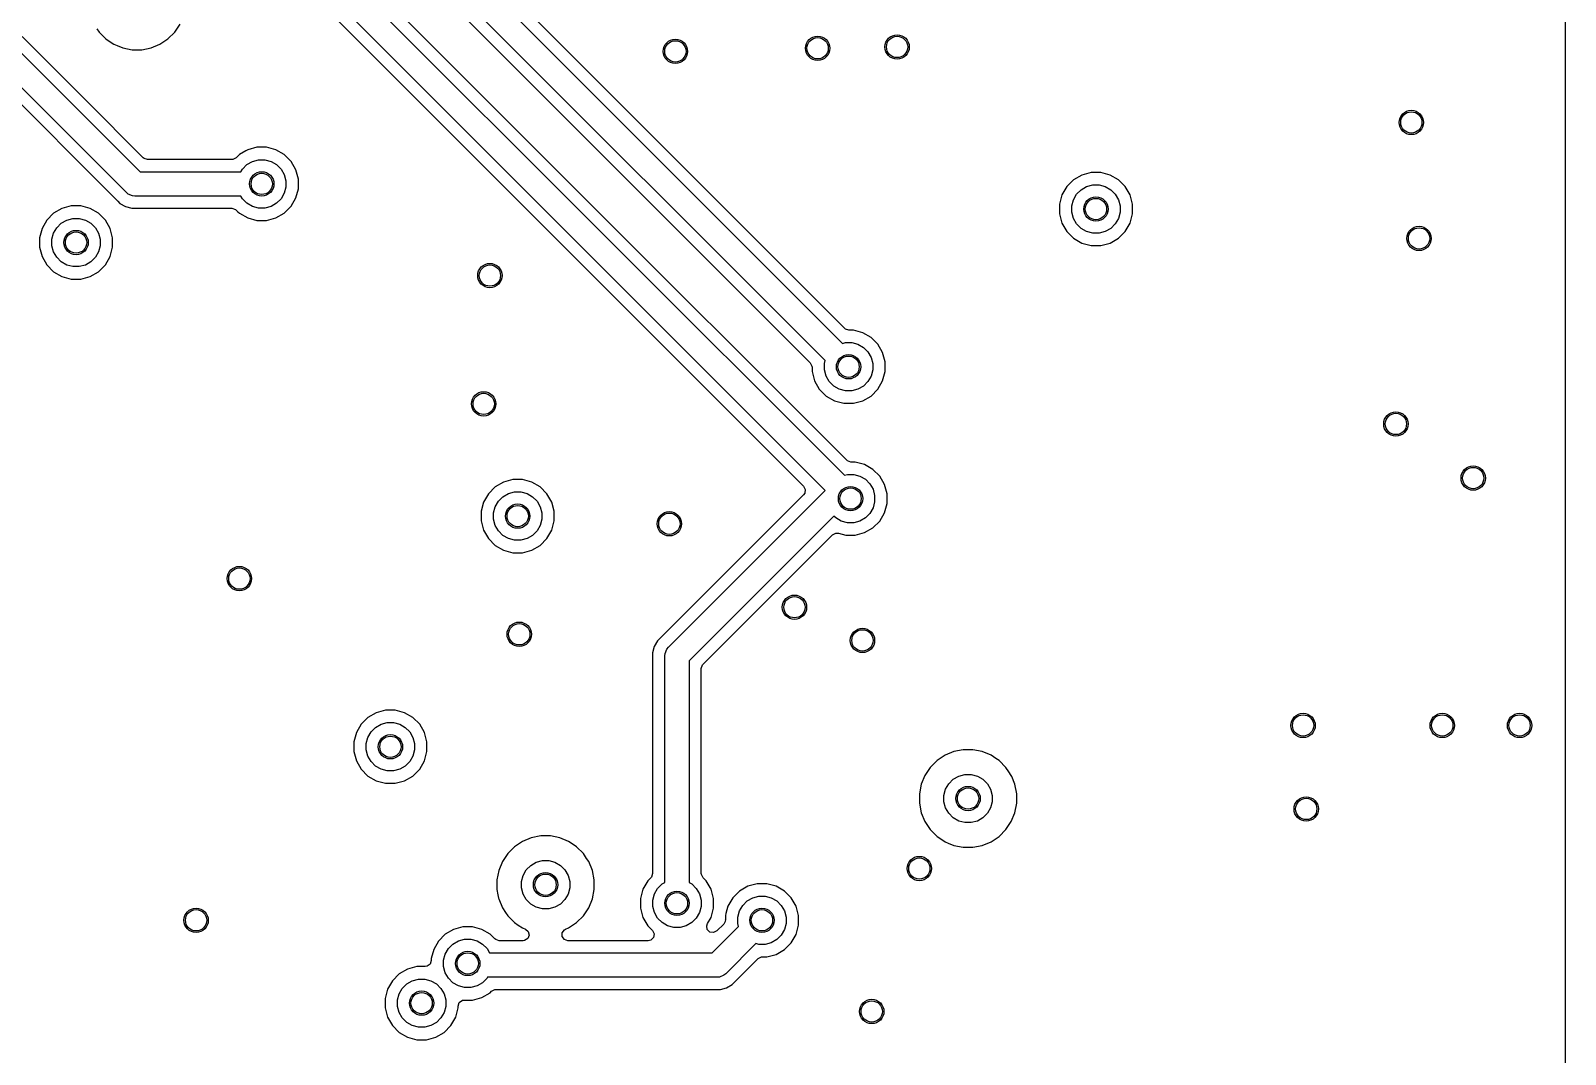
# Model space of a CAD drawing. Extents: x 3.9 to 7.48, y -4.89 to -2.91.
# Drawn here: x 6.486 to 7.478, y -4.25 to -3.588 of the extents above; entities that cross this region are included whole.
import ezdxf

# ---------------------------------------------------------------- set-up
doc = ezdxf.new("R2010")
doc.units = 0
doc.header["$MEASUREMENT"] = 0
doc.layers.add('BLACK', color=7, linetype='CONTINUOUS')

msp = doc.modelspace()

# ---------------------------------------------------------------- linework, layer by layer
at = {"layer": 'BLACK', "linetype": 'CONTINUOUS'}
for p, q in [((7.47826, -2.91183), (7.47826, -4.88321)), ((6.70146, -3.48116), (7.01071, -3.79042)), ((6.82021, -3.58875), (6.70557, -3.47411)), ((6.6905, -3.50364), (6.98989, -3.80303)), ((6.99957, -3.80155), (6.69263, -3.4946)), ((6.83573, -3.68827), (6.65661, -3.50915)), ((6.65224, -3.51595), (7.01197, -3.87568)), ((6.99954, -3.88552), (6.64341, -3.52939)), ((6.64129, -3.53843), (6.98562, -3.88276)), ((6.52093, -3.63275), (6.48008, -3.5919)), ((6.52852, -3.58705), (6.5299, -3.5891)), ((6.5299, -3.5891), (6.53429, -3.59349)), ((6.57447, -3.59349), (6.57886, -3.5891)), ((6.57886, -3.5891), (6.5823, -3.58394)), ((6.93186, -3.7004), (6.82021, -3.58875)), ((6.47597, -3.59895), (6.55638, -3.67936)), ((6.53429, -3.59349), (6.53702, -3.59532)), ((6.53702, -3.59532), (6.53945, -3.59694)), ((6.53945, -3.59694), (6.53945, -3.59694)), ((6.53945, -3.59694), (6.54157, -3.59782)), ((6.54157, -3.59782), (6.54518, -3.59932)), ((6.54518, -3.59932), (6.55127, -3.60053)), ((6.55127, -3.60053), (6.55127, -3.60053)), ((6.55127, -3.60053), (6.55748, -3.60053)), ((6.55748, -3.60053), (6.56357, -3.59932)), ((6.55748, -3.60053), (6.55748, -3.60053)), ((6.56357, -3.59932), (6.5693, -3.59694)), ((6.5693, -3.59694), (6.57447, -3.59349)), ((6.54755, -3.6928), (6.46714, -3.61239)), ((6.46501, -3.62143), (6.5405, -3.69692)), ((6.55851, -3.67032), (6.52093, -3.63275)), ((6.55897, -3.67072), (6.55851, -3.67032)), ((6.56126, -3.67147), (6.55897, -3.67072)), ((6.61587, -3.67147), (6.56126, -3.67147)), ((6.61648, -3.67142), (6.61587, -3.67147)), ((6.61862, -3.67032), (6.61648, -3.67142)), ((6.62063, -3.66832), (6.61862, -3.67032)), ((6.62482, -3.6659), (6.62063, -3.66832)), ((6.62602, -3.6652), (6.62482, -3.6659)), ((6.63204, -3.66359), (6.62602, -3.6652)), ((6.62912, -3.67268), (6.63309, -3.67162)), ((6.63826, -3.66359), (6.63204, -3.66359)), ((6.63309, -3.67162), (6.63721, -3.67162)), ((6.63721, -3.67162), (6.64118, -3.67268)), ((6.64428, -3.6652), (6.63826, -3.66359)), ((6.64967, -3.66832), (6.64428, -3.6652)), ((6.65407, -3.67272), (6.64967, -3.66832)), ((6.55638, -3.67936), (6.62167, -3.67936)), ((6.62167, -3.67936), (6.62266, -3.67765)), ((6.62266, -3.67765), (6.62556, -3.67474)), ((6.62556, -3.67474), (6.62912, -3.67268)), ((6.64118, -3.67268), (6.64474, -3.67474)), ((6.64474, -3.67474), (6.64764, -3.67765)), ((6.64764, -3.67765), (6.6497, -3.68121)), ((6.6497, -3.68121), (6.65076, -3.68518)), ((6.65718, -3.67811), (6.65407, -3.67272)), ((6.65879, -3.68412), (6.65718, -3.67811)), ((7.16555, -3.68149), (7.16016, -3.6846)), ((7.17156, -3.67988), (7.16555, -3.68149)), ((7.17779, -3.67988), (7.17156, -3.67988)), ((7.1838, -3.68149), (7.17779, -3.67988)), ((7.18919, -3.6846), (7.1838, -3.68149)), ((6.65076, -3.68929), (6.6497, -3.69326)), ((6.65076, -3.68518), (6.65076, -3.68929)), ((6.65718, -3.69636), (6.65879, -3.69035)), ((6.65879, -3.69035), (6.65879, -3.68412)), ((7.01345, -3.866), (6.83573, -3.68827)), ((7.15576, -3.689), (7.15264, -3.69439)), ((7.16016, -3.6846), (7.15576, -3.689)), ((7.16218, -3.69393), (7.16509, -3.69102)), ((7.16509, -3.69102), (7.16865, -3.68897)), ((7.16865, -3.68897), (7.17262, -3.6879)), ((7.17262, -3.6879), (7.17673, -3.6879)), ((7.17673, -3.6879), (7.1807, -3.68897)), ((7.1807, -3.68897), (7.18426, -3.69102)), ((7.18426, -3.69102), (7.18717, -3.69393)), ((7.19359, -3.689), (7.18919, -3.6846)), ((7.19671, -3.69439), (7.19359, -3.689)), ((6.51193, -3.70151), (6.50592, -3.70312)), ((6.51816, -3.70151), (6.51193, -3.70151)), ((6.52417, -3.70312), (6.51816, -3.70151)), ((6.5405, -3.69692), (6.5405, -3.69692)), ((6.5405, -3.69692), (6.54211, -3.69852)), ((6.54211, -3.69852), (6.54343, -3.69985)), ((6.54343, -3.69985), (6.54703, -3.70193)), ((6.54703, -3.70193), (6.55104, -3.703)), ((6.54874, -3.69378), (6.54755, -3.6928)), ((6.55158, -3.69496), (6.54874, -3.69378)), ((6.55312, -3.69511), (6.55158, -3.69496)), ((6.62167, -3.69511), (6.55312, -3.69511)), ((6.62266, -3.69682), (6.62167, -3.69511)), ((6.62556, -3.69973), (6.62266, -3.69682)), ((6.62912, -3.70178), (6.62556, -3.69973)), ((6.63309, -3.70285), (6.62912, -3.70178)), ((6.64118, -3.70178), (6.63721, -3.70285)), ((6.64474, -3.69973), (6.64118, -3.70178)), ((6.64764, -3.69682), (6.64474, -3.69973)), ((6.6497, -3.69326), (6.64764, -3.69682)), ((6.64967, -3.70615), (6.65407, -3.70175)), ((6.65407, -3.70175), (6.65718, -3.69636)), ((6.93436, -3.7029), (6.93186, -3.7004)), ((7.15264, -3.69439), (7.15103, -3.7004)), ((7.15103, -3.7004), (7.15103, -3.70663)), ((7.15906, -3.70146), (7.16013, -3.69749)), ((7.15906, -3.70557), (7.15906, -3.70146)), ((7.16013, -3.69749), (7.16218, -3.69393)), ((7.18717, -3.69393), (7.18922, -3.69749)), ((7.18922, -3.69749), (7.19029, -3.70146)), ((7.19029, -3.70146), (7.19029, -3.70557)), ((7.19832, -3.7004), (7.19671, -3.69439)), ((7.19832, -3.70663), (7.19832, -3.7004)), ((6.49612, -3.71063), (6.49301, -3.71602)), ((6.50053, -3.70623), (6.49612, -3.71063)), ((6.50592, -3.70312), (6.50053, -3.70623)), ((6.50546, -3.71265), (6.50902, -3.7106)), ((6.50902, -3.7106), (6.51299, -3.70954)), ((6.51299, -3.70954), (6.5171, -3.70954)), ((6.5171, -3.70954), (6.52107, -3.7106)), ((6.52107, -3.7106), (6.52463, -3.71265)), ((6.52956, -3.70623), (6.52417, -3.70312)), ((6.53396, -3.71063), (6.52956, -3.70623)), ((6.53707, -3.71602), (6.53396, -3.71063)), ((6.55104, -3.703), (6.55519, -3.703)), ((6.55519, -3.703), (6.61587, -3.703)), ((6.61587, -3.703), (6.61816, -3.70375)), ((6.61816, -3.70375), (6.61862, -3.70414)), ((6.61862, -3.70414), (6.6197, -3.70522)), ((6.6197, -3.70522), (6.62063, -3.70615)), ((6.62063, -3.70615), (6.62602, -3.70926)), ((6.62602, -3.70926), (6.63204, -3.71088)), ((6.63204, -3.71088), (6.63204, -3.71088)), ((6.63204, -3.71088), (6.63826, -3.71088)), ((6.63721, -3.70285), (6.63309, -3.70285)), ((6.63826, -3.71088), (6.64428, -3.70926)), ((6.63826, -3.71088), (6.63826, -3.71088)), ((6.64428, -3.70926), (6.64967, -3.70615)), ((7.01219, -3.78073), (6.93436, -3.7029)), ((7.15103, -3.70663), (7.15264, -3.71264)), ((7.16013, -3.70954), (7.15906, -3.70557)), ((7.16218, -3.7131), (7.16013, -3.70954)), ((7.18922, -3.70954), (7.18717, -3.7131)), ((7.19029, -3.70557), (7.18922, -3.70954)), ((7.19671, -3.71264), (7.19832, -3.70663)), ((6.49301, -3.71602), (6.4914, -3.72204)), ((6.4914, -3.72204), (6.4914, -3.72826)), ((6.49943, -3.72309), (6.50049, -3.71912)), ((6.50049, -3.71912), (6.50255, -3.71556)), ((6.50255, -3.71556), (6.50546, -3.71265)), ((6.52463, -3.71265), (6.52754, -3.71556)), ((6.52754, -3.71556), (6.52959, -3.71912)), ((6.52959, -3.71912), (6.53066, -3.72309)), ((6.53868, -3.72204), (6.53707, -3.71602)), ((6.53868, -3.72826), (6.53868, -3.72204)), ((7.15264, -3.71264), (7.15576, -3.71803)), ((7.15576, -3.71803), (7.16016, -3.72243)), ((7.16509, -3.71601), (7.16218, -3.7131)), ((7.16865, -3.71807), (7.16509, -3.71601)), ((7.17262, -3.71913), (7.16865, -3.71807)), ((7.17673, -3.71913), (7.17262, -3.71913)), ((7.1807, -3.71807), (7.17673, -3.71913)), ((7.18426, -3.71601), (7.1807, -3.71807)), ((7.18717, -3.7131), (7.18426, -3.71601)), ((7.18919, -3.72243), (7.19359, -3.71803)), ((7.19359, -3.71803), (7.19671, -3.71264)), ((6.4914, -3.72826), (6.49301, -3.73427)), ((6.49943, -3.7272), (6.49943, -3.72309)), ((6.50049, -3.73118), (6.49943, -3.7272)), ((6.50255, -3.73474), (6.50049, -3.73118)), ((6.52959, -3.73118), (6.52754, -3.73474)), ((6.53066, -3.7272), (6.52959, -3.73118)), ((6.53066, -3.72309), (6.53066, -3.7272)), ((6.53707, -3.73427), (6.53868, -3.72826)), ((7.16016, -3.72243), (7.16555, -3.72555)), ((7.16555, -3.72555), (7.17156, -3.72716)), ((7.17156, -3.72716), (7.17156, -3.72716)), ((7.17156, -3.72716), (7.17779, -3.72716)), ((7.17779, -3.72716), (7.1838, -3.72555)), ((7.17779, -3.72716), (7.17779, -3.72716)), ((7.1838, -3.72555), (7.18919, -3.72243)), ((6.49301, -3.73427), (6.49612, -3.73967)), ((6.49612, -3.73967), (6.50053, -3.74407)), ((6.50546, -3.73764), (6.50255, -3.73474)), ((6.50902, -3.7397), (6.50546, -3.73764)), ((6.51299, -3.74076), (6.50902, -3.7397)), ((6.5171, -3.74076), (6.51299, -3.74076)), ((6.52107, -3.7397), (6.5171, -3.74076)), ((6.52463, -3.73764), (6.52107, -3.7397)), ((6.52754, -3.73474), (6.52463, -3.73764)), ((6.52956, -3.74407), (6.53396, -3.73967)), ((6.53396, -3.73967), (6.53707, -3.73427)), ((6.50053, -3.74407), (6.50592, -3.74718)), ((6.50592, -3.74718), (6.51193, -3.74879)), ((6.51193, -3.74879), (6.51193, -3.74879)), ((6.51193, -3.74879), (6.51816, -3.74879)), ((6.51816, -3.74879), (6.52417, -3.74718)), ((6.51816, -3.74879), (6.51816, -3.74879)), ((6.52417, -3.74718), (6.52956, -3.74407)), ((7.01266, -3.78113), (7.01219, -3.78073)), ((7.01495, -3.78188), (7.01266, -3.78113)), ((7.01071, -3.79042), (7.01262, -3.7899)), ((7.01262, -3.7899), (7.01673, -3.7899)), ((7.01779, -3.78188), (7.01495, -3.78188)), ((7.01673, -3.7899), (7.0207, -3.79097)), ((7.0238, -3.78349), (7.01779, -3.78188)), ((7.01779, -3.78188), (7.01779, -3.78188)), ((7.0207, -3.79097), (7.02426, -3.79302)), ((7.02919, -3.7866), (7.0238, -3.78349)), ((7.03359, -3.791), (7.02919, -3.7866)), ((7.03671, -3.79639), (7.03359, -3.791)), ((6.99906, -3.80346), (6.99957, -3.80155)), ((7.02426, -3.79302), (7.02717, -3.79593)), ((7.02717, -3.79593), (7.02922, -3.79949)), ((7.02922, -3.79949), (7.03029, -3.80346)), ((7.03832, -3.8024), (7.03671, -3.79639)), ((6.98989, -3.80303), (6.99099, -3.80518)), ((6.99099, -3.80518), (6.99103, -3.80579)), ((6.99103, -3.80579), (6.99103, -3.80863)), ((6.99103, -3.80863), (6.99264, -3.81464)), ((6.99906, -3.80757), (6.99906, -3.80346)), ((7.00013, -3.81154), (6.99906, -3.80757)), ((7.03029, -3.80757), (7.02922, -3.81154)), ((7.03029, -3.80346), (7.03029, -3.80757)), ((7.03671, -3.81464), (7.03832, -3.80863)), ((7.03832, -3.80863), (7.03832, -3.8024)), ((6.99264, -3.81464), (6.99576, -3.82003)), ((6.99576, -3.82003), (7.00016, -3.82443)), ((7.00218, -3.8151), (7.00013, -3.81154)), ((7.00509, -3.81801), (7.00218, -3.8151)), ((7.00865, -3.82007), (7.00509, -3.81801)), ((7.01262, -3.82113), (7.00865, -3.82007)), ((7.01673, -3.82113), (7.01262, -3.82113)), ((7.0207, -3.82007), (7.01673, -3.82113)), ((7.02426, -3.81801), (7.0207, -3.82007)), ((7.02717, -3.8151), (7.02426, -3.81801)), ((7.02922, -3.81154), (7.02717, -3.8151)), ((7.02919, -3.82443), (7.03359, -3.82003)), ((7.03359, -3.82003), (7.03671, -3.81464)), ((7.00016, -3.82443), (7.00555, -3.82755)), ((7.00555, -3.82755), (7.01156, -3.82916)), ((7.01156, -3.82916), (7.01156, -3.82916)), ((7.01156, -3.82916), (7.01779, -3.82916)), ((7.01779, -3.82916), (7.0238, -3.82755)), ((7.01779, -3.82916), (7.01779, -3.82916)), ((7.0238, -3.82755), (7.02919, -3.82443)), ((7.01392, -3.86639), (7.01345, -3.866)), ((7.01621, -3.86714), (7.01392, -3.86639)), ((7.01905, -3.86714), (7.01621, -3.86714)), ((7.02506, -3.86875), (7.01905, -3.86714)), ((7.01905, -3.86714), (7.01905, -3.86714)), ((7.03045, -3.87186), (7.02506, -3.86875)), ((6.79155, -3.88008), (6.78616, -3.8832)), ((6.79756, -3.87847), (6.79155, -3.88008)), ((6.80379, -3.87847), (6.79756, -3.87847)), ((6.8098, -3.88008), (6.80379, -3.87847)), ((6.81519, -3.8832), (6.8098, -3.88008)), ((7.01197, -3.87568), (7.01388, -3.87517)), ((7.01388, -3.87517), (7.01799, -3.87517)), ((7.01799, -3.87517), (7.02196, -3.87623)), ((7.02196, -3.87623), (7.02552, -3.87829)), ((7.02552, -3.87829), (7.02843, -3.88119)), ((7.03486, -3.87626), (7.03045, -3.87186)), ((7.03797, -3.88165), (7.03486, -3.87626)), ((6.78176, -3.8876), (6.77864, -3.89299)), ((6.78616, -3.8832), (6.78176, -3.8876)), ((6.78818, -3.89253), (6.79109, -3.88962)), ((6.79109, -3.88962), (6.79465, -3.88757)), ((6.79465, -3.88757), (6.79862, -3.8865)), ((6.79862, -3.8865), (6.80273, -3.8865)), ((6.80273, -3.8865), (6.8067, -3.88757)), ((6.8067, -3.88757), (6.81026, -3.88962)), ((6.81026, -3.88962), (6.81317, -3.89253)), ((6.81959, -3.8876), (6.81519, -3.8832)), ((6.82271, -3.89299), (6.81959, -3.8876)), ((6.98562, -3.88827), (6.89106, -3.98284)), ((6.89811, -3.98695), (6.99954, -3.88552)), ((6.98562, -3.88276), (6.98671, -3.88491)), ((6.98634, -3.88729), (6.98562, -3.88827)), ((6.98671, -3.88491), (6.98634, -3.88729)), ((7.02843, -3.88119), (7.03049, -3.88475)), ((7.03049, -3.88475), (7.03155, -3.88872)), ((7.03155, -3.88872), (7.03155, -3.89284)), ((7.03958, -3.88767), (7.03797, -3.88165)), ((7.03958, -3.89389), (7.03958, -3.88767)), ((6.77864, -3.89299), (6.77703, -3.899)), ((6.77703, -3.899), (6.77703, -3.90523)), ((6.78506, -3.90006), (6.78613, -3.89609)), ((6.78506, -3.90417), (6.78506, -3.90006)), ((6.78613, -3.89609), (6.78818, -3.89253)), ((6.81317, -3.89253), (6.81522, -3.89609)), ((6.81522, -3.89609), (6.81629, -3.90006)), ((6.81629, -3.90006), (6.81629, -3.90417)), ((6.82432, -3.899), (6.82271, -3.89299)), ((6.82432, -3.90523), (6.82432, -3.899)), ((7.02843, -3.90037), (7.02552, -3.90327)), ((7.03049, -3.89681), (7.02843, -3.90037)), ((7.03155, -3.89284), (7.03049, -3.89681)), ((7.03486, -3.9053), (7.03797, -3.89991)), ((7.03797, -3.89991), (7.03958, -3.89389)), ((6.77703, -3.90523), (6.77864, -3.91124)), ((6.78613, -3.90814), (6.78506, -3.90417)), ((6.78818, -3.9117), (6.78613, -3.90814)), ((6.81522, -3.90814), (6.81317, -3.9117)), ((6.81629, -3.90417), (6.81522, -3.90814)), ((6.82271, -3.91124), (6.82432, -3.90523)), ((7.0052, -3.90212), (6.91155, -3.99578)), ((7.00635, -3.90327), (7.0052, -3.90212)), ((7.00991, -3.90533), (7.00635, -3.90327)), ((7.01388, -3.90639), (7.00991, -3.90533)), ((7.01799, -3.90639), (7.01388, -3.90639)), ((7.02196, -3.90533), (7.01799, -3.90639)), ((7.02552, -3.90327), (7.02196, -3.90533)), ((7.02506, -3.91281), (7.03045, -3.9097)), ((7.03045, -3.9097), (7.03486, -3.9053)), ((6.77864, -3.91124), (6.78176, -3.91663)), ((6.78176, -3.91663), (6.78616, -3.92103)), ((6.79109, -3.91461), (6.78818, -3.9117)), ((6.79465, -3.91666), (6.79109, -3.91461)), ((6.79862, -3.91773), (6.79465, -3.91666)), ((6.80273, -3.91773), (6.79862, -3.91773)), ((6.8067, -3.91666), (6.80273, -3.91773)), ((6.81026, -3.91461), (6.8067, -3.91666)), ((6.81317, -3.9117), (6.81026, -3.91461)), ((6.81519, -3.92103), (6.81959, -3.91663)), ((6.81959, -3.91663), (6.82271, -3.91124)), ((6.92058, -3.99791), (7.00433, -3.91416)), ((7.00433, -3.91416), (7.00647, -3.91307)), ((7.00647, -3.91307), (7.00809, -3.91315)), ((7.00809, -3.91315), (7.01283, -3.91442)), ((7.01283, -3.91442), (7.01283, -3.91442)), ((7.01283, -3.91442), (7.01905, -3.91442)), ((7.01905, -3.91442), (7.02506, -3.91281)), ((7.01905, -3.91442), (7.01905, -3.91442)), ((6.78616, -3.92103), (6.79155, -3.92415)), ((6.79155, -3.92415), (6.79756, -3.92576)), ((6.79756, -3.92576), (6.79756, -3.92576)), ((6.79756, -3.92576), (6.80379, -3.92576)), ((6.80379, -3.92576), (6.8098, -3.92415)), ((6.80379, -3.92576), (6.80379, -3.92576)), ((6.8098, -3.92415), (6.81519, -3.92103)), ((6.88898, -3.98643), (6.88791, -3.99044)), ((6.89106, -3.98284), (6.88898, -3.98643)), ((6.88898, -3.98643), (6.88898, -3.98643)), ((6.88898, -3.98643), (6.88898, -3.98643)), ((6.89595, -3.99098), (6.89713, -3.98814)), ((6.89713, -3.98814), (6.89811, -3.98695)), ((6.88791, -3.99044), (6.88791, -4.13324)), ((6.8958, -3.99252), (6.89595, -3.99098)), ((6.8958, -4.13903), (6.8958, -3.99252)), ((6.91155, -3.99578), (6.91155, -4.13903)), ((6.91944, -4.00066), (6.92019, -3.99837)), ((6.92019, -3.99837), (6.92058, -3.99791)), ((6.91944, -4.08166), (6.91944, -4.00066)), ((6.70923, -4.02927), (6.70384, -4.03238)), ((6.71525, -4.02765), (6.70923, -4.02927)), ((6.72147, -4.02765), (6.71525, -4.02765)), ((6.72749, -4.02927), (6.72147, -4.02765)), ((6.73288, -4.03238), (6.72749, -4.02927)), ((6.69944, -4.03678), (6.69633, -4.04217)), ((6.70384, -4.03238), (6.69944, -4.03678)), ((6.70587, -4.04171), (6.70877, -4.0388)), ((6.70877, -4.0388), (6.71233, -4.03675)), ((6.71233, -4.03675), (6.7163, -4.03568)), ((6.7163, -4.03568), (6.72042, -4.03568)), ((6.72042, -4.03568), (6.72439, -4.03675)), ((6.72439, -4.03675), (6.72795, -4.0388)), ((6.72795, -4.0388), (6.73085, -4.04171)), ((6.73728, -4.03678), (6.73288, -4.03238)), ((6.74039, -4.04217), (6.73728, -4.03678)), ((6.69633, -4.04217), (6.69472, -4.04818)), ((6.69472, -4.04818), (6.69472, -4.05441)), ((6.70275, -4.04924), (6.70381, -4.04527)), ((6.70275, -4.05335), (6.70275, -4.04924)), ((6.70381, -4.04527), (6.70587, -4.04171)), ((6.73085, -4.04171), (6.73291, -4.04527)), ((6.73291, -4.04527), (6.73397, -4.04924)), ((6.73397, -4.04924), (6.73397, -4.05335)), ((6.742, -4.04818), (6.74039, -4.04217)), ((6.742, -4.05441), (6.742, -4.04818)), ((6.69472, -4.05441), (6.69633, -4.06042)), ((6.70381, -4.05732), (6.70275, -4.05335)), ((6.70587, -4.06088), (6.70381, -4.05732)), ((6.73291, -4.05732), (6.73085, -4.06088)), ((6.73397, -4.05335), (6.73291, -4.05732)), ((6.74039, -4.06042), (6.742, -4.05441)), ((7.07705, -4.05683), (7.07189, -4.06028)), ((7.08279, -4.05446), (7.07705, -4.05683)), ((7.07705, -4.05683), (7.07705, -4.05683)), ((7.08888, -4.05325), (7.08279, -4.05446)), ((7.08279, -4.05446), (7.08279, -4.05446)), ((7.09509, -4.05325), (7.08888, -4.05325)), ((7.08888, -4.05325), (7.08888, -4.05325)), ((7.10117, -4.05446), (7.09509, -4.05325)), ((7.09509, -4.05325), (7.09509, -4.05325)), ((7.10691, -4.05683), (7.10117, -4.05446)), ((7.11002, -4.05891), (7.10691, -4.05683)), ((7.10691, -4.05683), (7.10691, -4.05683)), ((7.11207, -4.06028), (7.11002, -4.05891)), ((6.69633, -4.06042), (6.69944, -4.06581)), ((6.69944, -4.06581), (6.70384, -4.07021)), ((6.70877, -4.06379), (6.70587, -4.06088)), ((6.71233, -4.06585), (6.70877, -4.06379)), ((6.7163, -4.06691), (6.71233, -4.06585)), ((6.72042, -4.06691), (6.7163, -4.06691)), ((6.72439, -4.06585), (6.72042, -4.06691)), ((6.72795, -4.06379), (6.72439, -4.06585)), ((6.73085, -4.06088), (6.72795, -4.06379)), ((6.73288, -4.07021), (6.73728, -4.06581)), ((6.73728, -4.06581), (6.74039, -4.06042)), ((7.0675, -4.06467), (7.06405, -4.06983)), ((7.07189, -4.06028), (7.0675, -4.06467)), ((7.0675, -4.06467), (7.0675, -4.06467)), ((7.07189, -4.06028), (7.07189, -4.06028)), ((7.08596, -4.07021), (7.08993, -4.06915)), ((7.08993, -4.06915), (7.09404, -4.06915)), ((7.09404, -4.06915), (7.09801, -4.07021)), ((7.11646, -4.06467), (7.11207, -4.06028)), ((7.11841, -4.06758), (7.11646, -4.06467)), ((7.11991, -4.06983), (7.11841, -4.06758)), ((6.70384, -4.07021), (6.70923, -4.07333)), ((6.70923, -4.07333), (6.71525, -4.07494)), ((6.71525, -4.07494), (6.71525, -4.07494)), ((6.71525, -4.07494), (6.72147, -4.07494)), ((6.72147, -4.07494), (6.72749, -4.07333)), ((6.72147, -4.07494), (6.72147, -4.07494)), ((6.72749, -4.07333), (6.73288, -4.07021)), ((7.06168, -4.07557), (7.06047, -4.08166)), ((7.06405, -4.06983), (7.06168, -4.07557)), ((7.06168, -4.07557), (7.06168, -4.07557)), ((7.06405, -4.06983), (7.06405, -4.06983)), ((7.07637, -4.08271), (7.07743, -4.07873)), ((7.07743, -4.07873), (7.07949, -4.07517)), ((7.07949, -4.07517), (7.0824, -4.07227)), ((7.0824, -4.07227), (7.08596, -4.07021)), ((7.09801, -4.07021), (7.10157, -4.07227)), ((7.10157, -4.07227), (7.10448, -4.07517)), ((7.10448, -4.07517), (7.10653, -4.07873)), ((7.10653, -4.07873), (7.1076, -4.08271)), ((7.12024, -4.07063), (7.11991, -4.06983)), ((7.11991, -4.06983), (7.11991, -4.06983)), ((7.12229, -4.07557), (7.12024, -4.07063)), ((7.1235, -4.08166), (7.12229, -4.07557)), ((6.91944, -4.13324), (6.91944, -4.08166)), ((7.06047, -4.08166), (7.06047, -4.08786)), ((7.06047, -4.08786), (7.06168, -4.09395)), ((7.07637, -4.08682), (7.07637, -4.08271)), ((7.07743, -4.09079), (7.07637, -4.08682)), ((7.1076, -4.08682), (7.10653, -4.09079)), ((7.1076, -4.08271), (7.1076, -4.08682)), ((7.12229, -4.09395), (7.1235, -4.08786)), ((7.1235, -4.08786), (7.1235, -4.08166)), ((7.06168, -4.09395), (7.06168, -4.09395)), ((7.06168, -4.09395), (7.06405, -4.09969)), ((7.07949, -4.09435), (7.07743, -4.09079)), ((7.0824, -4.09725), (7.07949, -4.09435)), ((7.08596, -4.09931), (7.0824, -4.09725)), ((7.08993, -4.10037), (7.08596, -4.09931)), ((7.09801, -4.09931), (7.09404, -4.10037)), ((7.10157, -4.09725), (7.09801, -4.09931)), ((7.10448, -4.09435), (7.10157, -4.09725)), ((7.10653, -4.09079), (7.10448, -4.09435)), ((7.11991, -4.09969), (7.12229, -4.09395)), ((6.81557, -4.109), (6.80948, -4.11021)), ((6.82178, -4.109), (6.81557, -4.109)), ((6.81557, -4.109), (6.81557, -4.109)), ((6.82787, -4.11021), (6.82178, -4.109)), ((6.82178, -4.109), (6.82178, -4.109)), ((7.06405, -4.09969), (7.06405, -4.09969)), ((7.06405, -4.09969), (7.06613, -4.10279)), ((7.06613, -4.10279), (7.0675, -4.10485)), ((7.0675, -4.10485), (7.07189, -4.10924)), ((7.07189, -4.10924), (7.07434, -4.11088)), ((7.09404, -4.10037), (7.08993, -4.10037)), ((7.10691, -4.11269), (7.11207, -4.10924)), ((7.11207, -4.10924), (7.11646, -4.10485)), ((7.11646, -4.10485), (7.11991, -4.09969)), ((6.79858, -4.11604), (6.7942, -4.12043)), ((6.80375, -4.11259), (6.79858, -4.11604)), ((6.79858, -4.11604), (6.79858, -4.11604)), ((6.80948, -4.11021), (6.80375, -4.11259)), ((6.80375, -4.11259), (6.80375, -4.11259)), ((6.80948, -4.11021), (6.80948, -4.11021)), ((6.8336, -4.11259), (6.82787, -4.11021)), ((6.83662, -4.11461), (6.8336, -4.11259)), ((6.8336, -4.11259), (6.8336, -4.11259)), ((6.83876, -4.11604), (6.83662, -4.11461)), ((6.84315, -4.12043), (6.83876, -4.11604)), ((7.07434, -4.11088), (7.07705, -4.11269)), ((7.07705, -4.11269), (7.07705, -4.11269)), ((7.07705, -4.11269), (7.07917, -4.11357)), ((7.07917, -4.11357), (7.08279, -4.11507)), ((7.08279, -4.11507), (7.08888, -4.11628)), ((7.08888, -4.11628), (7.08888, -4.11628)), ((7.08888, -4.11628), (7.09509, -4.11628)), ((7.09509, -4.11628), (7.10117, -4.11507)), ((7.09509, -4.11628), (7.09509, -4.11628)), ((7.10117, -4.11507), (7.10691, -4.11269)), ((6.79075, -4.12559), (6.78837, -4.13132)), ((6.79419, -4.12043), (6.79075, -4.12559)), ((6.79075, -4.12559), (6.79075, -4.12559)), ((6.7942, -4.12043), (6.79419, -4.12043)), ((6.80618, -4.13093), (6.80909, -4.12802)), ((6.80909, -4.12802), (6.81265, -4.12597)), ((6.81265, -4.12597), (6.81662, -4.1249)), ((6.81662, -4.1249), (6.82073, -4.1249)), ((6.82073, -4.1249), (6.8247, -4.12597)), ((6.8247, -4.12597), (6.82826, -4.12802)), ((6.82826, -4.12802), (6.83117, -4.13093)), ((6.84521, -4.1235), (6.84315, -4.12043)), ((6.8466, -4.12559), (6.84521, -4.1235)), ((6.84898, -4.13132), (6.8466, -4.12559)), ((6.8466, -4.12559), (6.8466, -4.12559)), ((6.8466, -4.12559), (6.8466, -4.12559)), ((6.78837, -4.13132), (6.78716, -4.13741)), ((6.78716, -4.13741), (6.78716, -4.14362)), ((6.78837, -4.13132), (6.78837, -4.13132)), ((6.80306, -4.13846), (6.80413, -4.13449)), ((6.80306, -4.14257), (6.80306, -4.13846)), ((6.80413, -4.13449), (6.80618, -4.13093)), ((6.83117, -4.13093), (6.83322, -4.13449)), ((6.83322, -4.13449), (6.83429, -4.13846)), ((6.83429, -4.13846), (6.83429, -4.14257)), ((6.85019, -4.13741), (6.84898, -4.13132)), ((6.85019, -4.14362), (6.85019, -4.13741)), ((6.88476, -4.138), (6.88164, -4.14339)), ((6.88677, -4.13599), (6.88476, -4.138)), ((6.88476, -4.138), (6.88476, -4.138)), ((6.88476, -4.138), (6.88476, -4.138)), ((6.88716, -4.13553), (6.88677, -4.13599)), ((6.88791, -4.13324), (6.88716, -4.13553)), ((6.89409, -4.14002), (6.8958, -4.13903)), ((6.91155, -4.13903), (6.91326, -4.14002)), ((6.91949, -4.13385), (6.91944, -4.13324)), ((6.92058, -4.13599), (6.91949, -4.13385)), ((6.92201, -4.13741), (6.92058, -4.13599)), ((6.92259, -4.138), (6.92201, -4.13741)), ((6.92571, -4.14339), (6.92259, -4.138)), ((6.78716, -4.14362), (6.78786, -4.14713)), ((6.78786, -4.14713), (6.78827, -4.14921)), ((6.80413, -4.14654), (6.80306, -4.14257)), ((6.80618, -4.1501), (6.80413, -4.14654)), ((6.83322, -4.14654), (6.83117, -4.1501)), ((6.83429, -4.14257), (6.83322, -4.14654)), ((6.84898, -4.14971), (6.85019, -4.14362)), ((6.88164, -4.14339), (6.88003, -4.1494)), ((6.88806, -4.15046), (6.88913, -4.14649)), ((6.88913, -4.14649), (6.89118, -4.14293)), ((6.89118, -4.14293), (6.89409, -4.14002)), ((6.91326, -4.14002), (6.91617, -4.14293)), ((6.91617, -4.14293), (6.91822, -4.14649)), ((6.91822, -4.14649), (6.91929, -4.15046)), ((6.92732, -4.1494), (6.92571, -4.14339)), ((6.93976, -4.149), (6.93664, -4.15439)), ((6.94416, -4.1446), (6.93976, -4.149)), ((6.94955, -4.14149), (6.94416, -4.1446)), ((6.94909, -4.15102), (6.95265, -4.14897)), ((6.95556, -4.13988), (6.94955, -4.14149)), ((6.95265, -4.14897), (6.95662, -4.1479)), ((6.96179, -4.13988), (6.95556, -4.13988)), ((6.95662, -4.1479), (6.96073, -4.1479)), ((6.96073, -4.1479), (6.9647, -4.14897)), ((6.9678, -4.14149), (6.96179, -4.13988)), ((6.9647, -4.14897), (6.96826, -4.15102)), ((6.97319, -4.1446), (6.9678, -4.14149)), ((6.97759, -4.149), (6.97319, -4.1446)), ((6.98071, -4.15439), (6.97759, -4.149)), ((6.78827, -4.14921), (6.78837, -4.14971)), ((6.78837, -4.14971), (6.78837, -4.14971)), ((6.78837, -4.14971), (6.79075, -4.15544)), ((6.79075, -4.15544), (6.79075, -4.15545)), ((6.79075, -4.15545), (6.79282, -4.15855)), ((6.79282, -4.15855), (6.79419, -4.16061)), ((6.80909, -4.15301), (6.80618, -4.1501)), ((6.81265, -4.15507), (6.80909, -4.15301)), ((6.81662, -4.15613), (6.81265, -4.15507)), ((6.82073, -4.15613), (6.81662, -4.15613)), ((6.8247, -4.15507), (6.82073, -4.15613)), ((6.82826, -4.15301), (6.8247, -4.15507)), ((6.83117, -4.1501), (6.82826, -4.15301)), ((6.84315, -4.16061), (6.8466, -4.15545)), ((6.8466, -4.15545), (6.84898, -4.14971)), ((6.88003, -4.1494), (6.88003, -4.15563)), ((6.88003, -4.15563), (6.88164, -4.16164)), ((6.88806, -4.15457), (6.88806, -4.15046)), ((6.88913, -4.15854), (6.88806, -4.15457)), ((6.89118, -4.1621), (6.88913, -4.15854)), ((6.91822, -4.15854), (6.91617, -4.1621)), ((6.91929, -4.15457), (6.91822, -4.15854)), ((6.91929, -4.15046), (6.91929, -4.15457)), ((6.92571, -4.16164), (6.92732, -4.15563)), ((6.92732, -4.15563), (6.92732, -4.1494)), ((6.93664, -4.15439), (6.93538, -4.15913)), ((6.94306, -4.16146), (6.94413, -4.15749)), ((6.94413, -4.15749), (6.94618, -4.15393)), ((6.94618, -4.15393), (6.94909, -4.15102)), ((6.96826, -4.15102), (6.97117, -4.15393)), ((6.97117, -4.15393), (6.97322, -4.15749)), ((6.97322, -4.15749), (6.97429, -4.16146)), ((6.98232, -4.1604), (6.98071, -4.15439)), ((6.76525, -4.16781), (6.75924, -4.16942)), ((6.77148, -4.16781), (6.76525, -4.16781)), ((6.77749, -4.16942), (6.77148, -4.16781)), ((6.79419, -4.16061), (6.79858, -4.165)), ((6.79858, -4.165), (6.80103, -4.16663)), ((6.80103, -4.16663), (6.80375, -4.16845)), ((6.80375, -4.16845), (6.80375, -4.16845)), ((6.80375, -4.16845), (6.80569, -4.16925)), ((6.83166, -4.16925), (6.8336, -4.16845)), ((6.8336, -4.16845), (6.83876, -4.165)), ((6.8336, -4.16845), (6.8336, -4.16845)), ((6.8336, -4.16845), (6.8336, -4.16845)), ((6.83876, -4.165), (6.84315, -4.16061)), ((6.88164, -4.16164), (6.88476, -4.16703)), ((6.88476, -4.16703), (6.88782, -4.1701)), ((6.89409, -4.16501), (6.89118, -4.1621)), ((6.89765, -4.16707), (6.89409, -4.16501)), ((6.90162, -4.16813), (6.89765, -4.16707)), ((6.90573, -4.16813), (6.90162, -4.16813)), ((6.9097, -4.16707), (6.90573, -4.16813)), ((6.91326, -4.16501), (6.9097, -4.16707)), ((6.91617, -4.1621), (6.91326, -4.16501)), ((6.9229, -4.16702), (6.92337, -4.16569)), ((6.92327, -4.1694), (6.9229, -4.16702)), ((6.92337, -4.16569), (6.92571, -4.16164)), ((6.92641, -4.18464), (6.94357, -4.16748)), ((6.93389, -4.166), (6.9295, -4.17039)), ((6.93429, -4.16554), (6.93389, -4.166)), ((6.93457, -4.16467), (6.93429, -4.16554)), ((6.93499, -4.16385), (6.93457, -4.16467)), ((6.93503, -4.16325), (6.93494, -4.16354)), ((6.93494, -4.16354), (6.93499, -4.16385)), ((6.93538, -4.15913), (6.93503, -4.1604)), ((6.93503, -4.1604), (6.93503, -4.16325)), ((6.94306, -4.16557), (6.94306, -4.16146)), ((6.94357, -4.16748), (6.94306, -4.16557)), ((6.97429, -4.16557), (6.97322, -4.16954)), ((6.97429, -4.16146), (6.97429, -4.16557)), ((6.98071, -4.17264), (6.98232, -4.16663)), ((6.98232, -4.16663), (6.98232, -4.1604)), ((6.74945, -4.17694), (6.74633, -4.18233)), ((6.75385, -4.17254), (6.74945, -4.17694)), ((6.75924, -4.16942), (6.75385, -4.17254)), ((6.75878, -4.17896), (6.76234, -4.1769)), ((6.76234, -4.1769), (6.76631, -4.17584)), ((6.76631, -4.17584), (6.77042, -4.17584)), ((6.77042, -4.17584), (6.77439, -4.1769)), ((6.77439, -4.1769), (6.77795, -4.17896)), ((6.78288, -4.17254), (6.77749, -4.16942)), ((6.78595, -4.17561), (6.78288, -4.17254)), ((6.78288, -4.17254), (6.78288, -4.17254)), ((6.78642, -4.176), (6.78595, -4.17561)), ((6.78871, -4.17675), (6.78642, -4.176)), ((6.8042, -4.17675), (6.78871, -4.17675)), ((6.80511, -4.17664), (6.8042, -4.17675)), ((6.80716, -4.17538), (6.80511, -4.17664)), ((6.80569, -4.16925), (6.80752, -4.17081)), ((6.80808, -4.17316), (6.80716, -4.17538)), ((6.80752, -4.17081), (6.80808, -4.17316)), ((6.82944, -4.17165), (6.83086, -4.1697)), ((6.82944, -4.17406), (6.82944, -4.17165)), ((6.83086, -4.176), (6.82944, -4.17406)), ((6.83086, -4.1697), (6.83166, -4.16925)), ((6.83315, -4.17675), (6.83086, -4.176)), ((6.88506, -4.17675), (6.83315, -4.17675)), ((6.88683, -4.17632), (6.88506, -4.17675)), ((6.88854, -4.17462), (6.88683, -4.17632)), ((6.88782, -4.1701), (6.88891, -4.17224)), ((6.88891, -4.17224), (6.88854, -4.17462)), ((6.92498, -4.17111), (6.92327, -4.1694)), ((6.92736, -4.17148), (6.92498, -4.17111)), ((6.9295, -4.17039), (6.92736, -4.17148)), ((6.95471, -4.17862), (6.93524, -4.19808)), ((6.95662, -4.17913), (6.95471, -4.17862)), ((6.9647, -4.17807), (6.96073, -4.17913)), ((6.96826, -4.17601), (6.9647, -4.17807)), ((6.97117, -4.1731), (6.96826, -4.17601)), ((6.97322, -4.16954), (6.97117, -4.1731)), ((6.97319, -4.18243), (6.97759, -4.17803)), ((6.97759, -4.17803), (6.98071, -4.17264)), ((6.74473, -4.1883), (6.74472, -4.18834)), ((6.74472, -4.18834), (6.74472, -4.18959)), ((6.74633, -4.18233), (6.74473, -4.1883)), ((6.75275, -4.1894), (6.75382, -4.18543)), ((6.75382, -4.18543), (6.75587, -4.18187)), ((6.75587, -4.18187), (6.75878, -4.17896)), ((6.77795, -4.17896), (6.78086, -4.18187)), ((6.78086, -4.18187), (6.78246, -4.18464)), ((6.78246, -4.18464), (6.92641, -4.18464)), ((6.93936, -4.20513), (6.95619, -4.1883)), ((6.95619, -4.1883), (6.95834, -4.18721)), ((6.96073, -4.17913), (6.95662, -4.17913)), ((6.95834, -4.18721), (6.95895, -4.18716)), ((6.95895, -4.18716), (6.96179, -4.18716)), ((6.96179, -4.18716), (6.9678, -4.18555)), ((6.96179, -4.18716), (6.96179, -4.18716)), ((6.9678, -4.18555), (6.97319, -4.18243)), ((6.724, -4.19821), (6.7196, -4.20261)), ((6.7294, -4.1951), (6.724, -4.19821)), ((6.73541, -4.19349), (6.7294, -4.1951)), ((6.74083, -4.19349), (6.73541, -4.19349)), ((6.74203, -4.1933), (6.74083, -4.19349)), ((6.74398, -4.19188), (6.74203, -4.1933)), ((6.74472, -4.18959), (6.74398, -4.19188)), ((6.75275, -4.19351), (6.75275, -4.1894)), ((6.75382, -4.19748), (6.75275, -4.19351)), ((6.75587, -4.20104), (6.75382, -4.19748)), ((6.93524, -4.19808), (6.93405, -4.19906)), ((6.71649, -4.20801), (6.71488, -4.21402)), ((6.7196, -4.20261), (6.71649, -4.20801)), ((6.72397, -4.2111), (6.72603, -4.20754)), ((6.72603, -4.20754), (6.72893, -4.20464)), ((6.72893, -4.20464), (6.73249, -4.20258)), ((6.73249, -4.20258), (6.73646, -4.20152)), ((6.73646, -4.20152), (6.74058, -4.20152)), ((6.74058, -4.20152), (6.74455, -4.20258)), ((6.74455, -4.20258), (6.74811, -4.20464)), ((6.74811, -4.20464), (6.75101, -4.20754)), ((6.75101, -4.20754), (6.75307, -4.2111)), ((6.75878, -4.20395), (6.75587, -4.20104)), ((6.76234, -4.206), (6.75878, -4.20395)), ((6.76631, -4.20707), (6.76234, -4.206)), ((6.77042, -4.20707), (6.76631, -4.20707)), ((6.77439, -4.206), (6.77042, -4.20707)), ((6.77795, -4.20395), (6.77439, -4.206)), ((6.78086, -4.20104), (6.77795, -4.20395)), ((6.78123, -4.20039), (6.78086, -4.20104)), ((6.92967, -4.20039), (6.78123, -4.20039)), ((6.78383, -4.20943), (6.78597, -4.20833)), ((6.78597, -4.20833), (6.78658, -4.20828)), ((6.78658, -4.20828), (6.93175, -4.20828)), ((6.93121, -4.20024), (6.92967, -4.20039)), ((6.93405, -4.19906), (6.93121, -4.20024)), ((6.93175, -4.20828), (6.93576, -4.20721)), ((6.93175, -4.20828), (6.93175, -4.20828)), ((6.93576, -4.20721), (6.93936, -4.20513)), ((6.93576, -4.20721), (6.93576, -4.20721)), ((6.93576, -4.20721), (6.93576, -4.20721)), ((6.93936, -4.20513), (6.93936, -4.20513)), ((6.93936, -4.20513), (6.93936, -4.20513)), ((6.71488, -4.21402), (6.71488, -4.22024)), ((6.72291, -4.21507), (6.72397, -4.2111)), ((6.72291, -4.21919), (6.72291, -4.21507)), ((6.75307, -4.2111), (6.75413, -4.21507)), ((6.75413, -4.21507), (6.75413, -4.21919)), ((6.76216, -4.21899), (6.76291, -4.2167)), ((6.76291, -4.2167), (6.76486, -4.21529)), ((6.76486, -4.21529), (6.76606, -4.2151)), ((6.76606, -4.2151), (6.77148, -4.2151)), ((6.77148, -4.2151), (6.77749, -4.21348)), ((6.77148, -4.2151), (6.77148, -4.2151)), ((6.77749, -4.21348), (6.78288, -4.21037)), ((6.78288, -4.21037), (6.78383, -4.20943)), ((6.71488, -4.22024), (6.71649, -4.22626)), ((6.71649, -4.22626), (6.7196, -4.23165)), ((6.72397, -4.22316), (6.72291, -4.21919)), ((6.72603, -4.22672), (6.72397, -4.22316)), ((6.72893, -4.22962), (6.72603, -4.22672)), ((6.75101, -4.22672), (6.74811, -4.22962)), ((6.75307, -4.22316), (6.75101, -4.22672)), ((6.75413, -4.21919), (6.75307, -4.22316)), ((6.75744, -4.23165), (6.76055, -4.22626)), ((6.76055, -4.22626), (6.76216, -4.22024)), ((6.76216, -4.22024), (6.76216, -4.21899)), ((6.7196, -4.23165), (6.724, -4.23605)), ((6.724, -4.23605), (6.7294, -4.23916)), ((6.73249, -4.23168), (6.72893, -4.22962)), ((6.73646, -4.23274), (6.73249, -4.23168)), ((6.74058, -4.23274), (6.73646, -4.23274)), ((6.74455, -4.23168), (6.74058, -4.23274)), ((6.74811, -4.22962), (6.74455, -4.23168)), ((6.74765, -4.23916), (6.75304, -4.23605)), ((6.75304, -4.23605), (6.75744, -4.23165)), ((6.7294, -4.23916), (6.73541, -4.24077)), ((6.73541, -4.24077), (6.73541, -4.24077)), ((6.73541, -4.24077), (6.74163, -4.24077)), ((6.74163, -4.24077), (6.74765, -4.23916)), ((6.74163, -4.24077), (6.74163, -4.24077))]:
    msp.add_line(p, q, dxfattribs=at)
at = {"layer": 'BLACK'}
for centre in [(6.99467, -3.59952), (7.04608, -3.59866), (6.90267, -3.60152), (7.37867, -3.64752), (6.63515, -3.68723), (7.17467, -3.70352), (6.51504, -3.72515), (7.38367, -3.72252), (6.78267, -3.74652), (7.01467, -3.80552), (6.77867, -3.82952), (7.36867, -3.84252), (7.41867, -3.87752), (7.01594, -3.89078), (6.80067, -3.90212), (6.89876, -3.90706), (6.62067, -3.94252), (6.9797, -3.96104), (6.80167, -3.97852), (7.02367, -3.98252), (7.30867, -4.03752), (7.39867, -4.03752), (7.44867, -4.03752), (6.71836, -4.0513), (7.09198, -4.08476), (7.31067, -4.09152), (7.06045, -4.13004), (6.81867, -4.14052), (6.90367, -4.15252), (6.59267, -4.16352), (6.95867, -4.16352), (6.76837, -4.19145), (6.73852, -4.21713), (7.02967, -4.22252)]:
    msp.add_circle(centre, 0.00787, dxfattribs=at)
at = {"layer": 'WHITE'}
for centre in [(6.99467, -3.59952), (7.04608, -3.59866), (6.90267, -3.60152), (7.37867, -3.64752), (6.63515, -3.68723), (7.17467, -3.70352), (6.51504, -3.72515), (7.38367, -3.72252), (6.78267, -3.74652), (7.01467, -3.80552), (6.77867, -3.82952), (7.36867, -3.84252), (7.41867, -3.87752), (7.01594, -3.89078), (6.80067, -3.90212), (6.89876, -3.90706), (6.62067, -3.94252), (6.9797, -3.96104), (6.80167, -3.97852), (7.02367, -3.98252), (7.30867, -4.03752), (7.39867, -4.03752), (7.44867, -4.03752), (6.71836, -4.0513), (7.09198, -4.08476), (7.31067, -4.09152), (7.06045, -4.13004), (6.81867, -4.14052), (6.90367, -4.15252), (6.59267, -4.16352), (6.95867, -4.16352), (6.76837, -4.19145), (6.73852, -4.21713), (7.02967, -4.22252)]:
    msp.add_circle(centre, 0.00689, dxfattribs=at)

doc.saveas('drawing.dxf')
